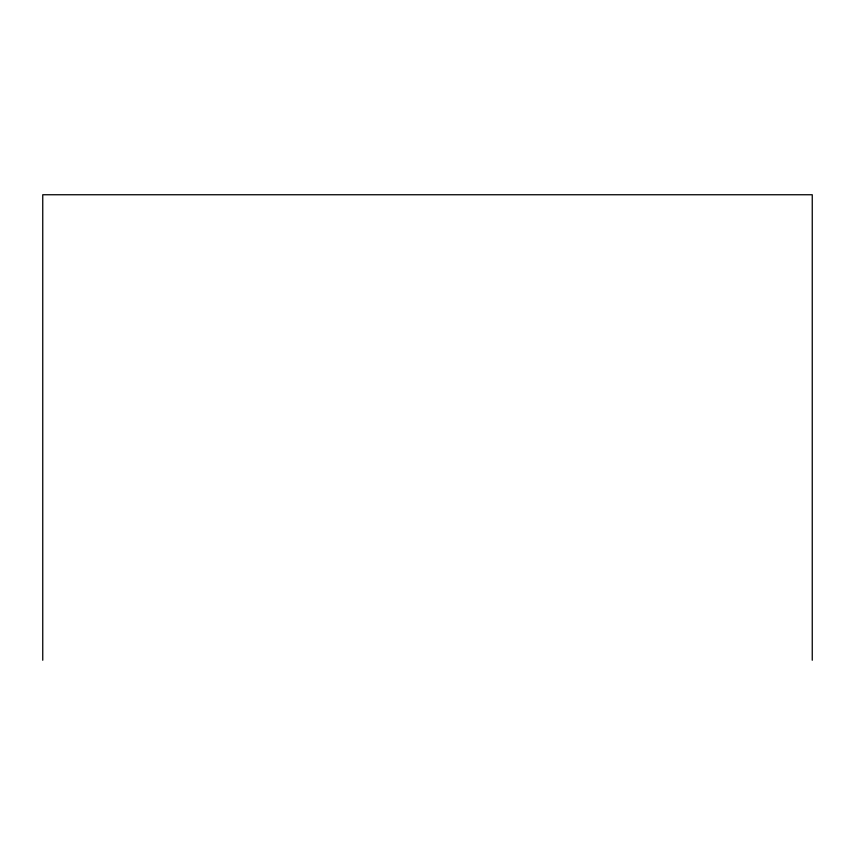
<?xml version="1.0" encoding="UTF-8"?>
<svg xmlns="http://www.w3.org/2000/svg" width="855" height="855" viewBox="0 0 855 855"><rect width="100%" height="100%" fill="white"/><g stroke="black" fill="none" stroke-linecap="round" stroke-linejoin="round"><path stroke-width="1.28" d="M812.25 660.252L812.25 194.748L42.75 194.748L42.75 660.252"/></g></svg>
